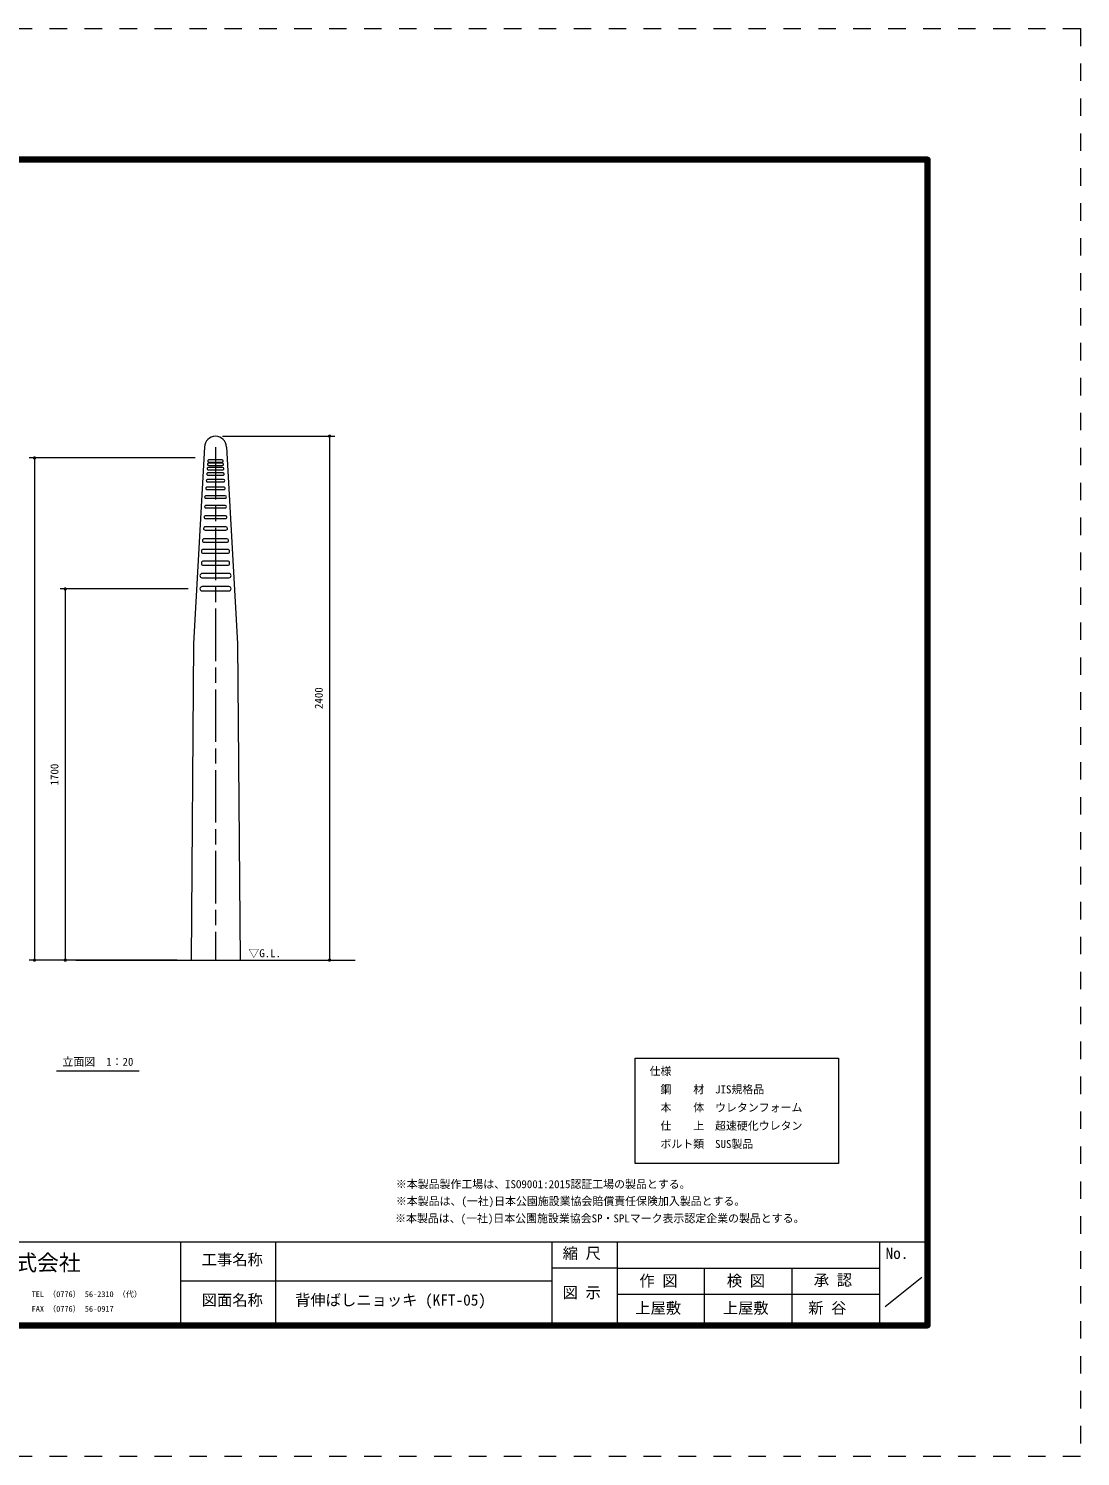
# Model space of a CAD drawing. Units: millimetres at full size, sheet at 1:20. Extents: x -400 to 8800, y -300 to 6240.
# Drawn here: x 3983 to 8800, y -300 to 6240 of the extents above; entities that cross this region are included whole.
import ezdxf
from ezdxf.enums import TextEntityAlignment as Align

# ---------------------------------------------------------------- set-up
doc = ezdxf.new("R2010")
doc.units = ezdxf.units.MM
doc.header["$LTSCALE"] = 20
doc.linetypes.add('CHAIN', pattern=[18.5, 12, -1.5, 3.5, -1.5])
doc.linetypes.add('USER1', pattern=[8, 4, -4])
for name, color, linetype, lineweight in [('D-BMK', 2, 'CHAIN', 13), ('D-STR', 1, 'Continuous', 13), ('D-STR-DIM', 7, 'Continuous', 13), ('D-STR-HTXT', 7, 'Continuous', 13), ('D-STR-TXT', 7, 'Continuous', 13), ('D-TTL', 2, 'Continuous', 140), ('D-TTL-FRAM', 7, 'Continuous', 13), ('D-TTL-TXT', 7, 'Continuous', 13)]:
    doc.layers.add(name, color=color, linetype=linetype, lineweight=lineweight)
doc.layers.add('D-DOC', color=7, linetype='Continuous')
doc.styles.add('ＭＳ ゴシック', font='')
doc.styles.get('ＭＳ ゴシック').set_extended_font_data('MS Gothic')

# ---------------------------------------------------------------- blocks, each defined once
blk = doc.blocks.new('filled_dot')
at = {"color": 0, "linetype": 'Continuous', "lineweight": -2, "const_width": 1.25}
blk.add_lwpolyline([(-0.625, 0, 1), (0.625, 0, 1)], format="xyb", close=True, dxfattribs=at)

msp = doc.modelspace()

# ---------------------------------------------------------------- linework, layer by layer
at = {"layer": 'D-BMK'}
msp.add_line((4839.42, 4323.14), (4839.42, 1973.14), dxfattribs=at)
at = {"layer": 'D-STR'}
for p, q in [((4789.42, 4323.14), (4739.42, 3423.14)), ((4889.42, 4323.14), (4939.42, 3423.14)), ((4804.56, 4259.58), (4804.55, 4259.12)), ((4804.57, 4260.04), (4804.56, 4259.58)), ((4869.37, 4264.78), (4809.46, 4264.78)), ((4809.46, 4254.08), (4869.37, 4254.08)), ((4874.28, 4259.58), (4874.27, 4260.01)), ((4874.29, 4259.12), (4874.28, 4259.58)), ((4803.07, 4244.82), (4803.06, 4244.58)), ((4803.06, 4244.58), (4803.06, 4244.34)), ((4804.92, 4194.08), (4805.18, 4194.08)), ((4873.65, 4204.78), (4805.18, 4204.78)), ((4805.18, 4194.08), (4873.65, 4194.08)), ((4805.49, 4204.77), (4805.23, 4204.79)), ((4806.42, 4219.08), (4806.46, 4219.08)), ((4872.37, 4229.78), (4806.46, 4229.78)), ((4806.46, 4219.08), (4872.37, 4219.08)), ((4806.76, 4229.77), (4806.72, 4229.78)), ((4870.66, 4249.78), (4808.18, 4249.78)), ((4808.18, 4239.08), (4870.66, 4239.08)), ((4872.41, 4229.78), (4872.37, 4229.78)), ((4872.37, 4219.08), (4872.41, 4219.08)), ((4873.9, 4204.78), (4873.65, 4204.78)), ((4873.65, 4194.08), (4873.91, 4194.08)), ((4875.77, 4244.58), (4875.76, 4244.81)), ((4875.78, 4244.34), (4875.77, 4244.58)), ((4799.92, 4129.08), (4800.9, 4129.08)), ((4801.25, 4139.77), (4800.27, 4139.82)), ((4877.93, 4139.78), (4800.9, 4139.78)), ((4800.9, 4129.08), (4877.93, 4129.08)), ((4802.42, 4164.08), (4803.04, 4164.08)), ((4803.37, 4174.77), (4802.75, 4174.81)), ((4875.79, 4174.78), (4803.04, 4174.78)), ((4803.04, 4164.08), (4875.79, 4164.08)), ((4876.38, 4174.78), (4875.79, 4174.78)), ((4875.79, 4164.08), (4876.41, 4164.08)), ((4878.86, 4139.78), (4877.93, 4139.78)), ((4877.93, 4129.08), (4878.91, 4129.08)), ((4794.92, 4089.08), (4796.62, 4089.08)), ((4797.01, 4099.77), (4795.32, 4099.85)), ((4797.01, 4055.77), (4795.32, 4055.85)), ((4882.21, 4099.78), (4796.62, 4099.78)), ((4796.62, 4089.08), (4882.21, 4089.08)), ((4882.21, 4055.78), (4796.62, 4055.78)), ((4883.82, 4099.78), (4882.21, 4099.78)), ((4882.21, 4089.08), (4883.91, 4089.08)), ((4883.82, 4055.78), (4882.21, 4055.78)), ((4793.42, 3996.08), (4794.48, 3996.08)), ((4794.89, 4008.72), (4793.83, 4008.77)), ((4884.35, 4008.73), (4794.48, 4008.73)), ((4794.48, 3996.08), (4884.35, 3996.08)), ((4794.92, 4045.08), (4796.62, 4045.08)), ((4796.62, 4045.08), (4882.21, 4045.08)), ((4882.21, 4045.08), (4883.91, 4045.08)), ((4885.36, 4008.73), (4884.35, 4008.73)), ((4884.35, 3996.08), (4885.41, 3996.08)), ((4791.92, 3943.08), (4792.34, 3943.08)), ((4886.49, 3957.67), (4792.34, 3957.67)), ((4792.34, 3943.08), (4886.49, 3943.08)), ((4792.77, 3957.66), (4792.35, 3957.69)), ((4886.89, 3957.67), (4886.49, 3957.67)), ((4886.49, 3943.08), (4886.91, 3943.08)), ((4787.42, 3887.3), (4788.06, 3887.3)), ((4788.53, 3902.86), (4787.89, 3902.89)), ((4890.77, 3902.87), (4788.06, 3902.87)), ((4788.06, 3887.3), (4890.77, 3887.3)), ((4891.38, 3902.87), (4890.77, 3902.87)), ((4890.77, 3887.3), (4891.41, 3887.3)), ((4783.42, 3836.58), (4783.78, 3836.58)), ((4895.05, 3854.09), (4783.78, 3854.09)), ((4783.78, 3836.58), (4895.05, 3836.58)), ((4895.05, 3801.04), (4783.78, 3801.04)), ((4784.29, 3854.08), (4783.93, 3854.1)), ((4895.39, 3854.09), (4895.05, 3854.09)), ((4895.05, 3836.58), (4895.41, 3836.58)), ((4774.68, 3791.58), (4774.66, 3790.94)), ((4774.69, 3792.21), (4774.68, 3791.58)), ((4900.49, 3744.3), (4778.34, 3744.3)), ((4783.78, 3781.58), (4895.05, 3781.58)), ((4904.16, 3791.58), (4904.14, 3792.18)), ((4904.17, 3790.94), (4904.16, 3791.58)), ((4778.34, 3724.3), (4900.49, 3724.3)), ((4900.49, 3684.3), (4778.34, 3684.3)), ((4778.34, 3664.3), (4900.49, 3664.3)), ((4739.42, 3423.14), (4727.92, 1973.14)), ((4939.42, 3423.14), (4951.92, 1973.14)), ((4200.19, 1973.14), (5478.64, 1973.14))]:
    msp.add_line(p, q, dxfattribs=at)
for centre, radius, start, end in [((4839.42, 4323.14), 50, 0, 180), ((4809.46, 4259), 4.92, 178.54265, 270), ((4809.44, 4259.91), 4.87, 86.53146, 178.54265), ((4869.37, 4259.89), 4.89, 1.45735, 90), ((4869.37, 4259), 4.92, 270, 1.45735), ((4804.92, 4199.42), 5.34, 178.33456, 270), ((4804.95, 4199.42), 5.37, 86.96416, 178.33456), ((4806.42, 4224.43), 5.36, 86.84612, 178.39698), ((4806.42, 4224.43), 5.35, 178.39698, 270), ((4808.16, 4244.69), 5.1, 86.67368, 178.48022), ((4808.18, 4244.2), 5.12, 178.48022, 270), ((4870.66, 4244.67), 5.11, 1.51978, 90), ((4870.66, 4244.2), 5.12, 270, 1.51978), ((4872.41, 4224.43), 5.35, 1.60302, 90), ((4872.41, 4224.43), 5.35, 270, 1.60302), ((4873.9, 4199.42), 5.36, 1.66544, 90), ((4873.91, 4199.42), 5.34, 270, 1.66544), ((4799.92, 4134.41), 5.33, 178.12652, 270), ((4800.02, 4134.4), 5.42, 87.30095, 178.12652), ((4802.48, 4169.41), 5.4, 87.14244, 178.23054), ((4802.42, 4169.41), 5.33, 178.23054, 270), ((4876.38, 4169.41), 5.37, 1.76946, 90), ((4876.41, 4169.41), 5.33, 270, 1.76946), ((4878.86, 4134.4), 5.38, 1.87348, 90), ((4878.91, 4134.41), 5.33, 270, 1.87348), ((4795.08, 4094.38), 5.47, 87.57051, 177.91854), ((4794.92, 4094.39), 5.31, 177.91854, 270), ((4795.08, 4050.38), 5.47, 87.57051, 177.91854), ((4883.82, 4094.38), 5.4, 2.08146, 90), ((4883.82, 4050.38), 5.4, 2.08146, 90), ((4883.91, 4094.39), 5.31, 270, 2.08146), ((4793.42, 4002.38), 6.3, 178.15053, 270), ((4793.53, 4002.37), 6.4, 87.26595, 178.15053), ((4794.92, 4050.39), 5.31, 177.91854, 270), ((4883.91, 4050.39), 5.31, 270, 2.08146), ((4885.36, 4002.37), 6.35, 1.84947, 90), ((4885.41, 4002.38), 6.3, 270, 1.84947), ((4791.96, 3950.36), 7.33, 86.9892, 178.32069), ((4791.92, 3950.37), 7.29, 178.32069, 270), ((4886.89, 3950.37), 7.31, 1.67931, 90), ((4886.91, 3950.37), 7.29, 270, 1.67931), ((4787.42, 3895.07), 7.77, 178.28255, 270), ((4787.49, 3895.07), 7.83, 87.05599, 178.28255), ((4891.38, 3895.07), 7.8, 1.71745, 90), ((4891.41, 3895.07), 7.77, 270, 1.71745), ((4783.42, 3845.33), 8.75, 178.34612, 270), ((4783.46, 3845.33), 8.79, 86.94297, 178.34612), ((4783.75, 3791.98), 9.06, 86.60406, 178.51143), ((4895.05, 3791.95), 9.09, 1.48857, 90), ((4895.39, 3845.33), 8.77, 1.65388, 90), ((4895.41, 3845.33), 8.75, 270, 1.65388), ((4778.34, 3734.3), 10, 86.82017, 178.41008), ((4778.34, 3734.3), 10, 178.41008, 270), ((4783.78, 3790.71), 9.13, 178.51143, 270), ((4895.05, 3790.71), 9.13, 270, 1.48857), ((4900.49, 3734.3), 10, 1.58992, 90), ((4900.49, 3734.3), 10, 270, 1.58992), ((4778.34, 3674.3), 10, 86.82017, 178.41008), ((4778.34, 3674.3), 10, 178.41008, 270), ((4900.49, 3674.3), 10, 1.58992, 90), ((4900.49, 3674.3), 10, 270, 1.58992)]:
    msp.add_arc(centre, radius, start, end, dxfattribs=at)
at = {"layer": 'D-STR-DIM'}
for p, q in [((4871.42, 4373.14), (5385.57, 4373.14)), ((5361.57, 4373.14), (5361.57, 1973.14)), ((4745.66, 4273.14), (3986.68, 4273.14)), ((4010.68, 4273.14), (4010.68, 1973.14)), ((4714.54, 3673.14), (4127.42, 3673.14)), ((4151.42, 3673.14), (4151.42, 1973.14)), ((4664.12, 1973.14), (3986.68, 1973.14)), ((4664.12, 1973.14), (4127.42, 1973.14)), ((4983.92, 1973.14), (5385.57, 1973.14))]:
    msp.add_line(p, q, dxfattribs=at)
at = {"layer": 'D-STR-TXT'}
msp.add_line((4110.79, 1465.98), (4489.19, 1465.98), dxfattribs=at)
at = {"layer": 'D-TTL', "color": 5, "linetype": 'USER1', "lineweight": 13}
msp.add_lwpolyline([(-400, -300), (-400, 6240), (8800, 6240), (8800, -300)], close=True, dxfattribs=at)
at = {"layer": 'D-TTL'}
msp.add_lwpolyline([(300, 300), (300, 5640), (8100, 5640), (8100, 300)], close=True, dxfattribs=at)
at = {"layer": 'D-TTL-FRAM'}
for p, q in [((300, 682.44), (8100, 682.44)), ((6379.22, 682.44), (6379.22, 300)), ((6679.22, 682.44), (6679.22, 300)), ((7879.22, 682.44), (7879.22, 300)), ((6679.22, 562.44), (6379.22, 562.44)), ((6679.22, 562.44), (7879.22, 562.44)), ((7079.22, 300), (7079.22, 562.44)), ((7479.22, 562.44), (7479.22, 300)), ((6379.22, 502.44), (4679.22, 502.44)), ((7905.33, 386.94), (8073.33, 521.34)), ((7879.22, 442.44), (6679.22, 442.44))]:
    msp.add_line(p, q, dxfattribs=at)
at = {"layer": 'D-TTL-FRAM', "color": 2}
msp.add_lwpolyline([(6760.63, 1524.77), (7691.7, 1524.77), (7691.7, 1041.32), (6760.63, 1041.32)], close=True, dxfattribs=at)
at = {"layer": 'D-TTL-TXT'}
for p, q in [((4679.22, 682.44), (4679.22, 300)), ((5115.96, 300), (5115.96, 682.44))]:
    msp.add_line(p, q, dxfattribs=at)

# ---------------------------------------------------------------- block references
at = {"layer": 'D-STR-DIM', "xscale": 6, "yscale": 6}
for p, rotation in [((5361.57, 4373.14), 270), ((4010.68, 4273.14), 270), ((4151.42, 3673.14), 270), ((4010.68, 1973.14), 90), ((4151.42, 1973.14), 90), ((5361.57, 1973.14), 90)]:
    msp.add_blockref('filled_dot', p, dxfattribs=dict(at, rotation=rotation))

# ---------------------------------------------------------------- texts
at = {"layer": 'D-DOC', "style": 'ＭＳ ゴシック'}
for s, p in [('※本製品製作工場は、ISO9001:2015認証工場の製品とする。', (5665.28, 917.69)), ('※本製品は、(一社)日本公園施設業協会賠償責任保険加入製品とする。', (5665.28, 839.79)), ('※本製品は、(一社)日本公園施設業協会SP・SPLマーク表示認定企業の製品とする。', (5661.83, 761.1))]:
    msp.add_text(s, height=36.66, dxfattribs=at).set_placement(p, align=Align.BOTTOM_LEFT)
at = {"layer": 'D-STR-DIM', "style": 'ＭＳ ゴシック'}
for s, p in [('2400', (5293.81, 3173.14)), ('1700', (4083.67, 2823.14))]:
    msp.add_text(s, height=36.66, rotation=90, dxfattribs=at).set_placement(p, align=Align.TOP_CENTER)
at = {"layer": 'D-STR-HTXT', "style": 'ＭＳ ゴシック'}
for s, p in [('▽G.L.', (4989.8, 2023.14)), ('仕様', (6826.94, 1482.78)), ('\u3000鋼\u3000\u3000材\u3000JIS規格品', (6826.94, 1399.45)), ('\u3000本\u3000\u3000体\u3000ウレタンフォーム', (6826.94, 1316.11)), ('\u3000仕\u3000\u3000上\u3000超速硬化ウレタン', (6826.94, 1232.78)), ('\u3000ボルト類\u3000SUS製品\u3000', (6826.94, 1149.45))]:
    msp.add_text(s, height=36.66, dxfattribs=at).set_placement(p, align=Align.TOP_LEFT)
at = {"layer": 'D-STR-TXT', "style": 'ＭＳ ゴシック'}
msp.add_text('立面図\u30001：20', height=36.66, dxfattribs=at).set_placement((4301.1, 1525.98), align=Align.TOP_CENTER)
at = {"layer": 'D-TTL-TXT', "style": 'ＭＳ ゴシック'}
for s, height, p in [('縮 尺', 51.32, (6429.13, 589.31)), ('No.', 51.32, (7907.64, 589.31)), ('上屋敷工業株式会社', 73.31, (3322.26, 528.82)), ('工事名称', 51.32, (4776.16, 560.61)), ('作 図', 51.32, (6780.62, 463.78)), ('検 図', 51.32, (7180.9, 463.78)), ('承 認', 51.32, (7579.13, 466.78)), ('TEL （0776） 56-2310 （代）', 26.39, (3997.6, 421.98)), ('図 示', 51.32, (6429.13, 409.75)), ('FAX （0776） 56-0917', 26.39, (3997.6, 354.81)), ('図面名称', 51.32, (4776.16, 375.4)), ('背伸ばしニョッキ (KFT-05)', 51.32, (5204.03, 375.4)), ('上屋敷', 51.32, (6761.46, 338.94)), ('上屋敷', 51.32, (7162.54, 338.94)), ('新 谷', 51.32, (7553.53, 338.94))]:
    msp.add_text(s, height=height, dxfattribs=at).set_placement(p, align=Align.BOTTOM_LEFT)

doc.saveas('drawing.dxf')
